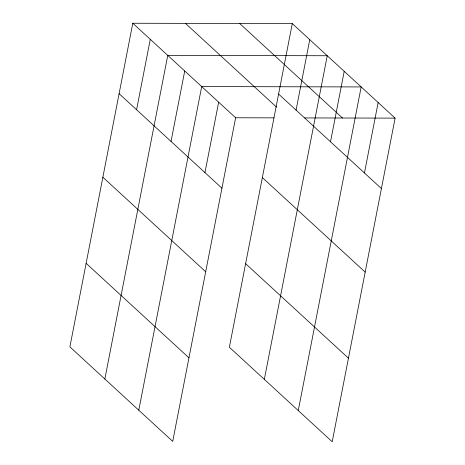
<?xml version="1.0" encoding="UTF-8"?>
<svg xmlns="http://www.w3.org/2000/svg" width="465" height="465" viewBox="0 0 465 465"><rect width="100%" height="100%" fill="white"/><g stroke="black" fill="none" stroke-linecap="round" stroke-linejoin="round"><path stroke-width="0.7" d="M132.792 23.25L69.889 346.878L172.718 441.395L235.627 117.767L132.792 23.25L292.282 23.605L395.111 118.122L332.208 441.75L229.373 347.233L292.282 23.605M136.582 109.757L150.276 39.316M104.852 379.01L167.76 55.387L327.244 55.742L264.335 379.37M171.033 141.418L184.727 70.982M138.785 410.206L201.694 86.577L361.177 86.932L298.268 410.56M204.966 172.608L218.66 102.172M296.071 110.112L309.76 39.676M330.516 141.779L344.21 71.337M364.455 172.968L378.144 102.527M235.627 117.767L274.03 117.854M304.668 117.924L395.111 118.122M239.649 23.488L342.484 118.005M278.587 94.046L381.422 188.563M185.425 23.366L276.594 107.165M262.347 177.595L365.182 272.112M119.104 93.686L221.933 188.209M245.613 263.678L348.448 358.195M102.864 177.241L205.693 271.758M86.13 263.324L188.959 357.841"/></g></svg>
